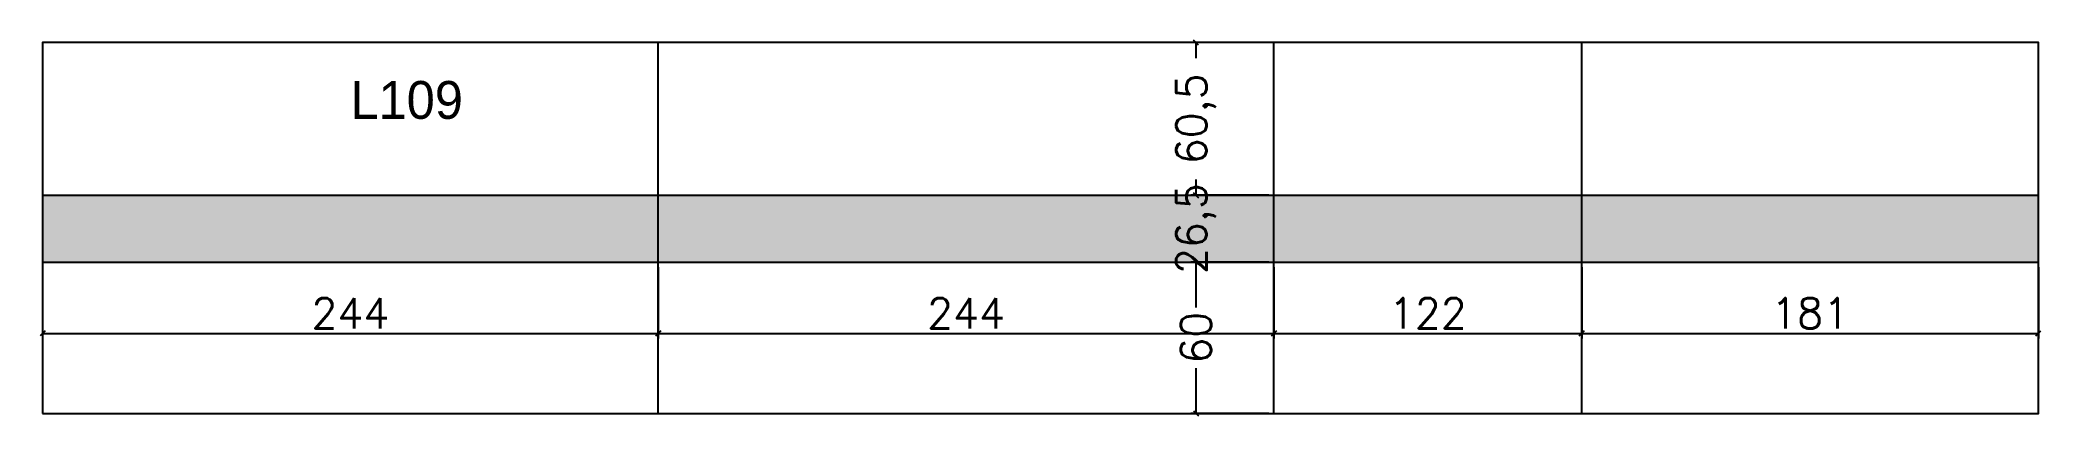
# Model space of a CAD drawing. Extents: x 3085 to 3878, y 2591 to 2740.
import ezdxf

# ---------------------------------------------------------------- set-up
doc = ezdxf.new("R2010")
doc.units = 0
for name, color, linetype in [('COTA', 241, 'Continuous'), ('Hachura', 251, 'Continuous'), ('NOMENCLATURA', 7, 'Continuous'), ('PAINEIS', 6, 'Continuous')]:
    doc.layers.add(name, color=color, linetype=linetype)
doc.styles.add('Romans', font='romans.shx', dxfattribs={"height": 12})
doc.dimstyles.new('cotas', dxfattribs={"dimtxt": 9, "dimasz": 2, "dimexe": 2, "dimexo": 2, "dimgap": 2, "dimtad": 1, "dimdec": 1, "dimzin": 12, "dimtxsty": 'Romans', "dimblk": 'OBLIQUE', "dimcen": 2.5, "dimclrd": 4, "dimclre": 4, "dimclrt": 240, "dimazin": 3, "dimtfac": 1, "dimtmove": 0, "dimatfit": 3})

# ---------------------------------------------------------------- blocks, each defined once
blk = doc.blocks.new('_OBLIQUE')
at = {"color": 0, "linetype": 'BYBLOCK'}
blk.add_line((-0.5, -0.5), (0.5, 0.5), dxfattribs=at)

msp = doc.modelspace()

# ---------------------------------------------------------------- hatches: boundary and pattern name
at = {"layer": 'Hachura'}
h = msp.add_hatch(color=8, dxfattribs=at)
h.dxf.hatch_style = 1
h.paths.add_polyline_path([(3085.92, 2678.82), (3085.92, 2652.32), (3876.93, 2652.32), (3876.93, 2678.82)])

# ---------------------------------------------------------------- linework, layer by layer
at = {"layer": 'PAINEIS'}
for p, q in [((3329.92, 2592.32), (3329.92, 2739.32)), ((3573.92, 2592.32), (3573.92, 2739.32)), ((3695.92, 2592.32), (3695.92, 2739.32))]:
    msp.add_line(p, q, dxfattribs=at)
at = {"layer": 'PAINEIS', "lineweight": 25}
for p, q in [((3085.92, 2678.82), (3876.93, 2678.82)), ((3085.92, 2652.32), (3876.93, 2652.32))]:
    msp.add_line(p, q, dxfattribs=at)
at = {"layer": 'PAINEIS'}
msp.add_lwpolyline([(3085.92, 2592.32), (3876.93, 2592.32), (3876.93, 2739.32), (3085.92, 2739.32)], close=True, dxfattribs=at)

# ---------------------------------------------------------------- texts
at = {"layer": 'NOMENCLATURA'}
msp.add_text('L109', height=15, dxfattribs=at).set_placement((3207.92, 2709.07))

# ---------------------------------------------------------------- dimensions: what is measured, and where the dimension line sits
at = {"layer": 'COTA'}
for base, p1, p2, location in [((3543.06, 2678.82), (3573.92, 2678.82), (3573.92, 2739.32), (3543.06, 2709.07)), ((3543.06, 2652.32), (3573.92, 2652.32), (3573.92, 2678.82), (3543.06, 2665.57)), ((3543.06, 2592.32), (3573.92, 2592.32), (3573.92, 2652.32), (3543.06, 2622.32))]:
    msp.add_linear_dim(base=base, p1=p1, p2=p2, angle=90, location=location, dimstyle='cotas', override={"dimtmove": 2}, dxfattribs=at).render()
for base, p1, p2 in [((3085.92, 2624.05), (3085.92, 2652.32), (3329.92, 2652.32)), ((3329.92, 2624.05), (3329.92, 2652.32), (3573.92, 2652.32)), ((3573.92, 2624.05), (3573.92, 2652.32), (3695.92, 2652.32)), ((3695.92, 2624.05), (3695.92, 2652.32), (3876.93, 2652.32))]:
    msp.add_linear_dim(base=base, p1=p1, p2=p2, dimstyle='cotas', dxfattribs=at).render()

doc.saveas('drawing.dxf')
